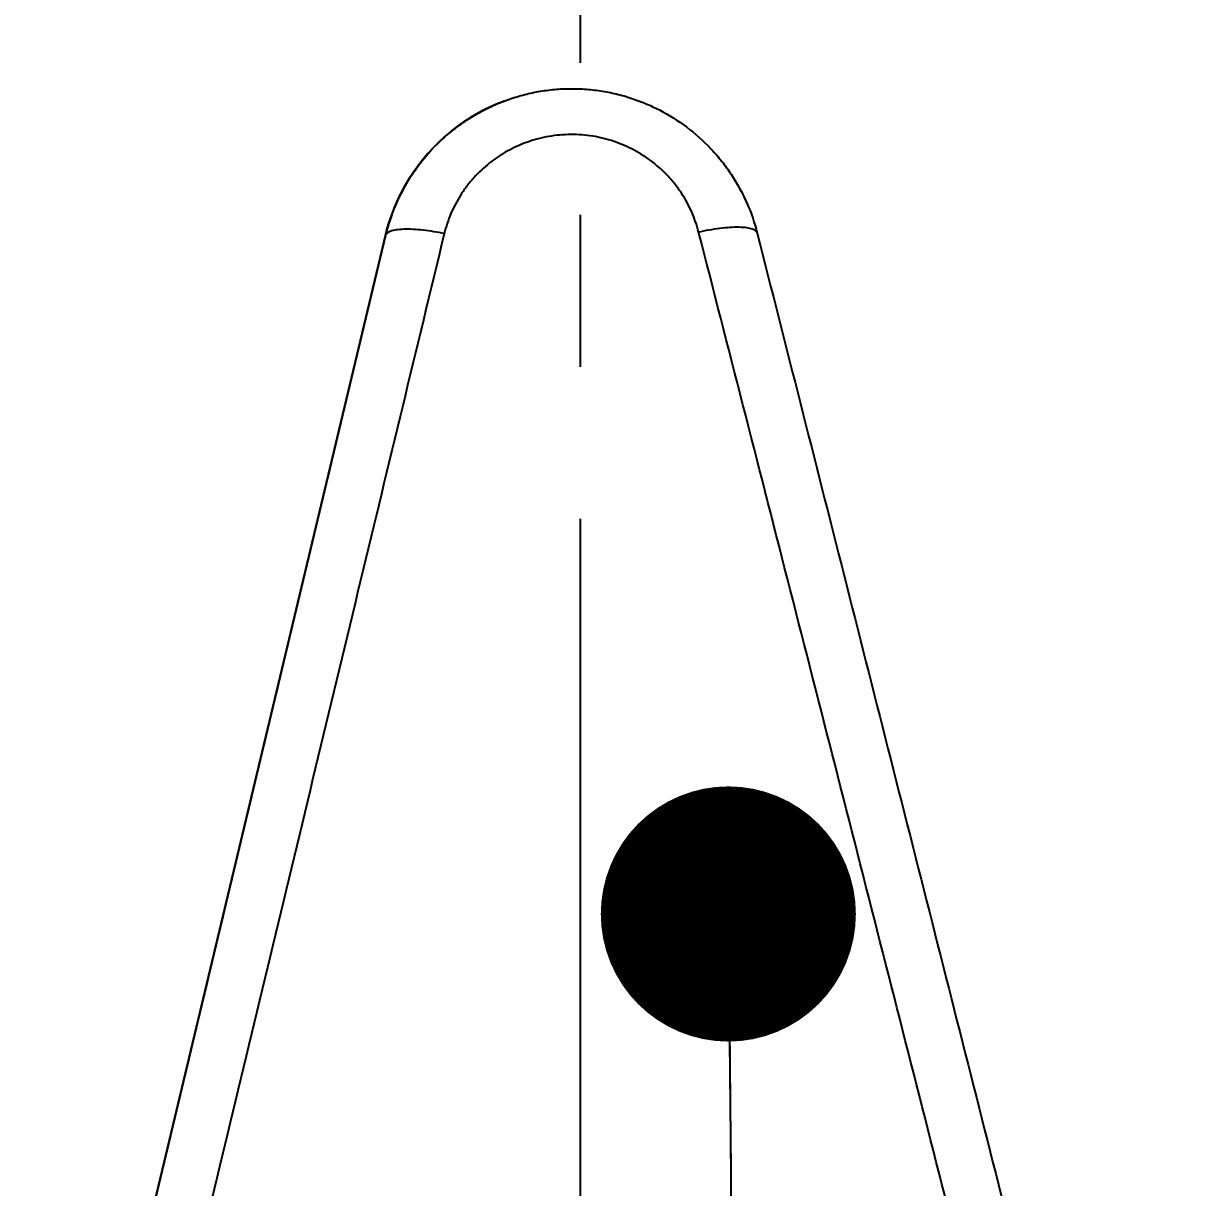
# Model space of a CAD drawing. Header units: millimetres. Extents: x 296 to 1136, y 93 to 687.
# Drawn here: x 665.36 to 683.66, y 351.91 to 370.16 of the extents above; entities that cross this region are included whole.
import ezdxf

# ---------------------------------------------------------------- set-up
doc = ezdxf.new("R2010")
doc.units = ezdxf.units.MM
doc.header["$LTSCALE"] = 0.75
doc.linetypes.add('CENTERX2', pattern=[101.6, 63.5, -12.7, 12.7, -12.7])
for name, color, linetype in [('CENTER', 1, 'CENTERX2'), ('DIM', 3, 'Continuous'), ('hatch', 5, 'Continuous')]:
    doc.layers.add(name, color=color, linetype=linetype)
doc.styles.get("Standard").update_dxf_attribs({"font": 'arial.ttf'})
doc.dimstyles.new('사본 ISO-25', dxfattribs={"dimtxt": 6, "dimasz": 6, "dimexe": 2.1, "dimexo": 2.1, "dimgap": 2, "dimtad": 1, "dimtih": 1, "dimtoh": 1, "dimdec": 1, "dimdsep": 46, "dimtxsty": 'Standard', "dimcen": 0, "dimclrd": 3, "dimclre": 3, "dimclrt": 4, "dimazin": 2, "dimtp": 0.1, "dimtm": 0.1, "dimtfac": 0.714286, "dimtdec": 1, "dimtmove": 0, "dimatfit": 3, "dimfxl": 1, "dimarcsym": 0})
pattern_1 = [(45, (56.26202, 153.22837), (-0.1122532, 0.1122532), [])]

# ---------------------------------------------------------------- blocks, each defined once
blk = doc.blocks.new('*D98')
at = {"layer": 'DIM', "color": 3, "lineweight": -2, "transparency": 16777216}
for p, q in [((566.525, 452.4), (566.525, 301.531)), ((572.525, 303.631), (608.472, 303.631)), ((668.097, 303.631), (632.15, 303.631))]:
    blk.add_line(p, q, dxfattribs=at)
at = {"layer": 'DIM', "color": 3, "transparency": 16777216}
for points in [[(572.525, 304.631), (572.525, 302.631), (566.525, 303.631)], [(668.097, 304.631), (668.097, 302.631), (674.097, 303.631)]]:
    blk.add_solid(points, dxfattribs=at)
at = {"layer": 'DIM', "color": 4, "transparency": 16777216, "insert": (620.311, 303.631), "char_height": 6, "attachment_point": 5}
blk.add_mtext('107.6', dxfattribs=at)
blk = doc.blocks.new('*D100')
at = {"layer": 'DIM', "color": 3, "lineweight": -2, "transparency": 16777216}
for start, end in [(260.516393, 264.342803), (265.656538, 269.483607)]:
    blk.add_arc((674.097, 1064.571), 665.726, start, end, dxfattribs=at)
at = {"layer": 'DIM', "color": 3, "transparency": 16777216}
for points in [[(564.24, 406.959), (564.578, 408.93), (558.495, 408.96)], [(668.102, 399.873), (668.093, 397.873), (674.097, 398.846)]]:
    blk.add_solid(points, dxfattribs=at)
at = {"layer": 'DIM', "color": 4, "transparency": 16777216, "insert": (616.076, 401.379), "char_height": 6, "attachment_point": 5}
blk.add_mtext('10°', dxfattribs=at)

msp = doc.modelspace()

# ---------------------------------------------------------------- hatches: boundary and pattern name
at = {"layer": 'hatch'}
h = msp.add_hatch(dxfattribs=at)
h.set_pattern_fill('ANSI31', color=2, scale=0.05)
h.set_pattern_definition(pattern_1)
h.paths.add_polyline_path([(670.397, 376.912), (670.397, 379.431, 0.375427), (652.007, 359.162), (649.757, 359.162), (653.257, 352.162), (656.757, 359.162), (654.507, 359.162, -0.37018)])
h = msp.add_hatch(dxfattribs=at)
h.set_pattern_fill('ANSI31', color=2, scale=0.05)
h.set_pattern_definition(pattern_1)
edge = h.paths.add_edge_path(flags=17)
edge.add_line((694.958, 352.162), (698.458, 359.162))
edge.add_line((691.458, 359.162), (694.958, 352.162))
edge.add_line((693.708, 359.162), (691.458, 359.162))
edge.add_arc((675.419, 358.776), 18.294, 1.2098, 82.464)
edge.add_line((677.818, 376.912), (677.818, 379.431))
edge.add_arc((675.419, 358.776), 20.794, 1.0644, 83.3744)
edge.add_line((698.458, 359.162), (696.209, 359.162))
h.paths.add_polyline_path([(691.458, 359.162), (694.958, 352.162)], flags=0)

# ---------------------------------------------------------------- linework, layer by layer
at = {"extrusion": (1, -2.22045e-16, -2.96554e-13)}
for p, q in [((672.901, 368.939), (672.899, 368.938)), ((665.849, 345.108), (671.04, 366.829)), ((671.04, 366.829), (665.849, 345.108)), ((671.04, 366.829), (671.042, 366.83))]:
    msp.add_line(p, q, dxfattribs=at)
at = {"extrusion": (6.96046e-29, 2.22045e-16, -1)}
msp.add_ellipse((673.958, 366.131), major_axis=(-1.059, 2.807), ratio=1, start_param=5.307788, end_param=6.283185, dxfattribs=at)
for points, knots in [([(672.901, 368.939), (672.918, 368.946), (672.936, 368.952), (672.953, 368.958), (673.032, 368.986), (673.113, 369.011), (673.194, 369.033), (673.275, 369.054), (673.356, 369.072), (673.439, 369.087), (673.521, 369.101), (673.605, 369.112), (673.689, 369.12), (673.773, 369.128), (673.858, 369.132), (673.942, 369.132), (674.026, 369.133), (674.11, 369.13), (674.194, 369.123), (674.278, 369.117), (674.361, 369.107), (674.443, 369.093), (674.526, 369.08), (674.608, 369.063), (674.69, 369.042), (674.772, 369.022), (674.853, 368.997), (674.933, 368.97), (675.012, 368.943), (675.09, 368.912), (675.167, 368.879), (675.243, 368.845), (675.318, 368.809), (675.391, 368.769), (675.537, 368.69), (675.678, 368.597), (675.809, 368.494), (675.941, 368.392), (676.062, 368.279), (676.174, 368.157), (676.229, 368.096), (676.282, 368.033), (676.333, 367.968), (676.383, 367.903), (676.431, 367.835), (676.476, 367.766), (676.521, 367.697), (676.563, 367.626), (676.602, 367.553), (676.641, 367.481), (676.677, 367.408), (676.709, 367.333), (676.775, 367.184), (676.828, 367.029), (676.868, 366.87)], [0.3681521, 0.3681521, 0.3681521, 0.3681521, 0.375, 0.375, 0.375, 0.40625, 0.40625, 0.40625, 0.4375, 0.4375, 0.4375, 0.46875, 0.46875, 0.46875, 0.5, 0.5, 0.5, 0.53125, 0.53125, 0.53125, 0.5625, 0.5625, 0.5625, 0.59375, 0.59375, 0.59375, 0.625, 0.625, 0.625, 0.65625, 0.65625, 0.65625, 0.6875, 0.6875, 0.6875, 0.75, 0.75, 0.75, 0.8125, 0.8125, 0.8125, 0.84375, 0.84375, 0.84375, 0.875, 0.875, 0.875, 0.90625, 0.90625, 0.90625, 0.9375, 0.9375, 0.9375, 1, 1, 1, 1]), ([(672.899, 368.938), (672.716, 368.869), (672.54, 368.783), (672.209, 368.577), (672.053, 368.457), (671.768, 368.191), (671.638, 368.044), (671.41, 367.728), (671.312, 367.558), (671.149, 367.204), (671.085, 367.018), (671.04, 366.829)], [0.3608241, 0.3608241, 0.3608241, 0.3608241, 0.5559035, 0.5559035, 0.750983, 0.750983, 0.9460624, 0.9460624, 1.1411418, 1.1411418, 1.3362213, 1.3362213, 1.3362213, 1.3362213]), ([(671.042, 366.83), (671.081, 366.989), (671.132, 367.145), (671.195, 367.296), (671.259, 367.447), (671.335, 367.593), (671.423, 367.733), (671.467, 367.803), (671.514, 367.871), (671.564, 367.937), (671.613, 368.003), (671.666, 368.067), (671.721, 368.128), (671.83, 368.252), (671.951, 368.366), (672.081, 368.471), (672.146, 368.523), (672.214, 368.573), (672.283, 368.619), (672.352, 368.666), (672.422, 368.71), (672.495, 368.75), (672.568, 368.791), (672.642, 368.829), (672.719, 368.863), (672.779, 368.891), (672.839, 368.916), (672.901, 368.939)], [0, 0, 0, 0, 0.0625, 0.0625, 0.0625, 0.125, 0.125, 0.125, 0.15625, 0.15625, 0.15625, 0.1875, 0.1875, 0.1875, 0.25, 0.25, 0.25, 0.28125, 0.28125, 0.28125, 0.3125, 0.3125, 0.3125, 0.34375, 0.34375, 0.34375, 0.3681521, 0.3681521, 0.3681521, 0.3681521]), ([(673.945, 368.414), (673.888, 368.413), (673.772, 368.408), (673.601, 368.385), (673.434, 368.349), (673.269, 368.298), (673.108, 368.234), (672.955, 368.158), (672.809, 368.07), (672.625, 367.936), (672.459, 367.781), (672.316, 367.609), (672.188, 367.424), (672.057, 367.177), (671.988, 366.967), (671.962, 366.86)], [0, 0, 0, 0, 0.061912, 0.124451, 0.18699, 0.249529, 0.312069, 0.374608, 0.437147, 0.499686, 0.624765, 0.687304, 0.749843, 0.874922, 1, 1, 1, 1]), ([(675.95, 366.887), (675.922, 366.995), (675.868, 367.151), (675.77, 367.349), (675.684, 367.493), (675.586, 367.63), (675.441, 367.8), (675.232, 367.991), (674.991, 368.146), (674.787, 368.245), (674.626, 368.307), (674.46, 368.355), (674.29, 368.39), (674.12, 368.41), (674.004, 368.414), (673.946, 368.414), (673.945, 368.414)], [0, 0, 0, 0, 0.124922, 0.187382, 0.249843, 0.312304, 0.374765, 0.499687, 0.624608, 0.687069, 0.74953, 0.811991, 0.874452, 0.936912, 0.999373, 1, 1, 1, 1]), ([(665.853, 345.109), (666.281, 346.899), (666.71, 348.695), (667.138, 350.488), (667.577, 352.324), (668.015, 354.156), (668.452, 355.983), (668.888, 357.811), (669.324, 359.633), (669.756, 361.442), (670.188, 363.251), (670.617, 365.047), (671.042, 366.83)], [0, 0, 0, 0, 0.2454968, 0.2454968, 0.2454968, 0.4969979, 0.4969979, 0.4969979, 0.7484989, 0.7484989, 0.7484989, 1, 1, 1, 1]), ([(671.962, 366.86), (671.525, 365.054), (670.648, 361.419), (669.316, 355.883), (668.283, 351.58), (667.694, 349.123), (667.551, 348.527)], [0, 0, 0, 0, 0.3011681, 0.6023362, 0.9035043, 0.9999998, 0.9999998, 0.9999998, 0.9999998]), ([(671.962, 366.86), (671.854, 366.882), (671.625, 366.921), (671.31, 366.937), (671.099, 366.904), (671.049, 366.856), (671.042, 366.83)], [0, 0, 0, 0, 0.250001, 0.500002, 0.750003, 1, 1, 1, 1]), ([(675.95, 366.887), (676.058, 366.911), (676.286, 366.953), (676.547, 366.97), (676.706, 366.958), (676.823, 366.931), (676.862, 366.896), (676.868, 366.87)], [0, 0, 0, 0, 0.249895, 0.49993, 0.624948, 0.749965, 1, 1, 1, 1]), ([(680.615, 348.618), (680.464, 349.212), (679.842, 351.659), (678.749, 355.948), (677.34, 361.465), (676.412, 365.088), (675.95, 366.887)], [0.0000423, 0.0000423, 0.0000423, 0.0000423, 0.0964957, 0.3976638, 0.6988319, 1, 1, 1, 1]), ([(676.868, 366.87), (677.319, 365.093), (677.773, 363.304), (678.231, 361.501), (678.688, 359.698), (679.149, 357.882), (679.611, 356.06), (680.073, 354.239), (680.536, 352.413), (681, 350.583), (681.442, 348.84), (681.885, 347.094), (682.326, 345.353)], [0, 0, 0, 0, 0.2515011, 0.2515011, 0.2515011, 0.5030021, 0.5030021, 0.5030021, 0.7545032, 0.7545032, 0.7545032, 0.9940128, 0.9940128, 0.9940128, 0.9940128])]:
    msp.add_open_spline(points, degree=3, knots=knots)
at = {"layer": 'CENTER', "ltscale": 0.25}
msp.add_line((674.097, 274.286), (674.097, 493.631), dxfattribs=at)
at = {"layer": 'hatch', "color": 2}
for centre, radius, start, end in [((672.797, 358.776), 20.794, 96.6256, 178.9356), ((675.419, 358.776), 20.794, 1.0644, 83.3744), ((672.797, 358.776), 18.294, 97.536, 178.7902), ((675.419, 358.776), 18.294, 1.2098, 82.464)]:
    msp.add_arc(centre, radius, start, end, dxfattribs=at)

# ---------------------------------------------------------------- dimensions: what is measured, and where the dimension line sits
at = {"layer": 'DIM'}
dim = msp.add_angular_dim_2l(base=(596.811, 403.347), line1=((674.097, 274.286), (674.097, 493.631)), line2=((543.45, 323.631), (568.176, 463.859)), dimstyle='사본 ISO-25', override={"dimtxt": 6, "dimasz": 6, "dimtad": 0}, dxfattribs=at)
dim.commit()
dim.dimension.update_dxf_attribs({"geometry": '*D100', "text_midpoint": (616.076, 401.379)})
dim = msp.add_linear_dim(base=(674.097, 303.631), p1=(566.525, 454.5), p2=(674.097, 303.631), dimstyle='사본 ISO-25', override={"dimtxt": 6, "dimasz": 6, "dimtad": 0}, dxfattribs=at)
dim.commit()
dim.dimension.update_dxf_attribs({"geometry": '*D98', "text_midpoint": (620.311, 303.631)})

# ---------------------------------------------------------------- leaders
msp.add_leader([(676.416, 356.196), (677.36, 259.617), (690.699, 259.617)], dimstyle='사본 ISO-25', override={"dimasz": 4, "dimgap": 2, "dimtad": 0, "dimldrblk": 'Dot'}, dxfattribs=at)

doc.saveas('drawing.dxf')
